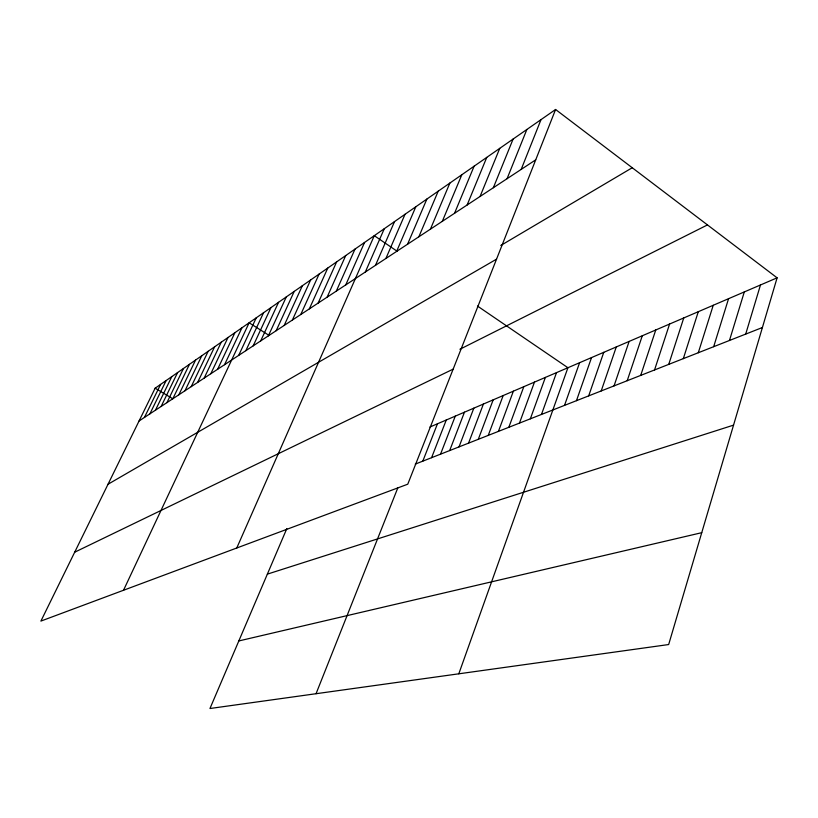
<?xml version="1.0" encoding="UTF-8"?>
<svg xmlns="http://www.w3.org/2000/svg" width="818" height="818" viewBox="0 0 818 818"><rect width="100%" height="100%" fill="white"/><g stroke="black" fill="none" stroke-linecap="round" stroke-linejoin="round"><path stroke-width="1.23" d="M555.586 109.489L407.763 484.195L40.9 621.087L155.144 388.202L555.586 109.489L777.1 277.834L668.664 644.543L209.96 708.511L286.821 528.592M745.709 334.081L760.474 284.981M729.472 340.472L744.298 291.934M713.674 346.689L728.562 298.693M698.296 352.742L713.235 305.288M683.327 358.632L698.296 311.699M668.746 364.368L683.756 317.946M654.543 369.951L669.584 324.04M640.709 375.401L655.76 329.981M627.212 380.707L642.283 335.779M614.052 385.891L629.124 341.423M601.21 390.943L616.291 346.934M588.684 395.871L603.766 352.323M576.465 400.677L591.537 357.578M564.522 405.38L579.594 362.711M458.806 673.807L567.917 367.732L477.487 306.055M541.475 414.45L556.516 372.63M530.34 418.826L545.371 377.415M519.461 423.111L534.471 382.108M508.827 427.293L523.806 386.689M498.428 431.383L513.377 391.168M488.254 435.391L503.172 395.554M478.295 439.307L493.182 399.838M468.55 443.141L483.407 404.041M459.01 446.894L473.837 408.162M449.675 450.565L464.46 412.19M440.534 454.164L455.278 416.127M431.577 457.691L446.28 420.002M422.804 461.147L437.466 423.785M521.178 169.418L541.005 119.643M316.055 693.715L397.896 487.671M507.068 178.702L526.853 129.489M493.356 187.731L513.101 139.06M480.054 196.494L499.737 148.365M467.119 205.001L486.751 157.404M454.542 213.283L474.113 166.197M442.313 221.33L461.822 174.755M430.421 229.163L449.859 183.079M418.847 236.78L438.203 191.187M407.579 244.204L426.863 199.081M396.597 251.433L415.81 206.78M385.902 258.468L405.033 214.275M375.482 265.329L394.532 221.586M365.319 272.026L384.286 228.723M236.77 547.999L374.286 235.676L397.405 251.443M345.748 284.909L364.531 242.465M336.31 291.116L355.012 249.091M327.108 297.179L345.717 255.564M318.12 303.1L336.638 261.883M309.337 308.877L327.773 268.059M300.758 314.521L319.102 274.091M292.384 320.042L310.625 279.991M284.194 325.431L302.343 285.758M276.177 330.707L294.235 291.392M268.345 335.871L286.31 296.914M260.686 340.912L278.549 302.312M245.85 350.677L263.529 312.762M253.191 345.85L270.962 307.588M238.672 355.401L256.259 317.824M123.518 590.259L249.132 322.783L269.153 335.462M224.551 364.705L241.944 327.793M210.809 373.744L228.007 337.486M217.608 369.276L234.899 332.691M204.152 378.131L221.259 342.19M197.629 382.425L214.633 346.791M184.98 390.759L201.79 355.738M191.238 386.628L208.15 351.311M178.835 394.797L195.563 360.073M166.923 402.64L183.457 368.499M172.823 398.755L189.449 364.327M161.136 406.454L177.578 372.589M149.888 413.857L166.146 380.544M155.461 410.186L171.811 376.607M144.428 417.456L160.594 384.409M139.06 420.984L535.718 159.837M500.8 245.472L632.242 167.741M108.027 484.246L496.546 259.153M459.921 349.255L707.468 224.919M74.683 552.211L453.152 369.143M429.91 427.037L777.1 277.834M415.278 464.103L762.407 327.517M267.363 574.134L733.541 425.135M238.825 640.944L701.742 532.682M155.144 388.202L172.578 398.642"/></g></svg>
